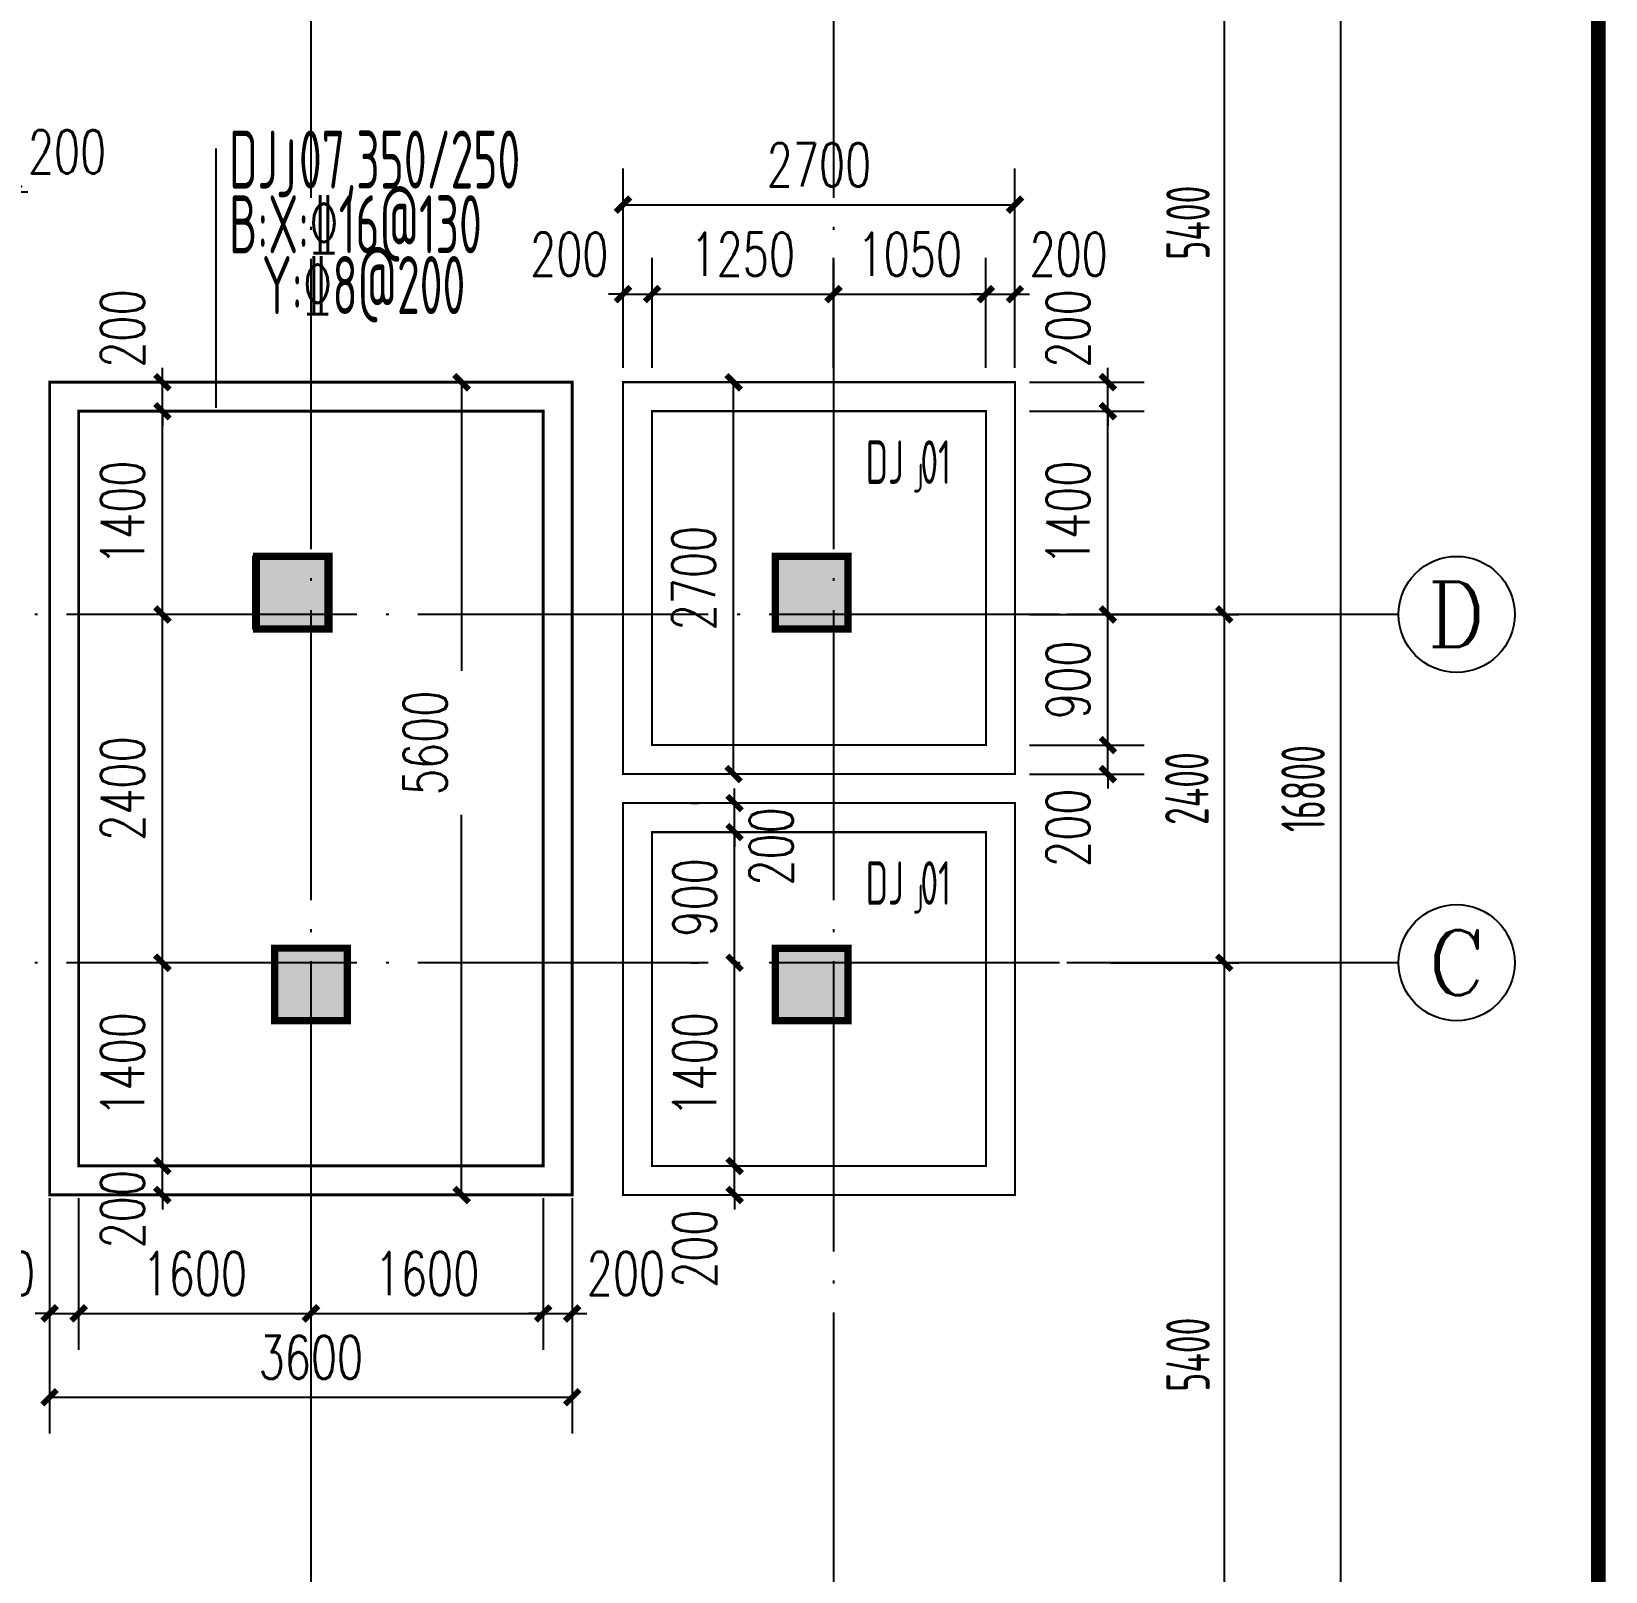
# Model space of a CAD drawing. Extents: x 127019 to 780419, y 327305 to 369305.
# Drawn here: x 234026 to 244869, y 344966 to 355578 of the extents above; entities that cross this region are included whole.
import ezdxf
from ezdxf.enums import TextEntityAlignment as Align

# ---------------------------------------------------------------- set-up
doc = ezdxf.new("R2010")
doc.units = 0
doc.header["$LTSCALE"] = 1000
doc.header["$MEASUREMENT"] = 0
doc.linetypes.add('CONTINOUS', pattern=[0])
doc.linetypes.add('DOTE', pattern=[2.42, 2, -0.2, 0.02, -0.2])
doc.layers.get('0').update_dxf_attribs({"linetype": 'CONTINUOUS'})
doc.layers.get('Defpoints').update_dxf_attribs({"linetype": 'CONTINUOUS'})
for name, color, linetype in [('1503', 7, 'CONTINUOUS'), ('2106', 2, 'CONTINUOUS'), ('AXIS_TEXT', 7, 'CONTINUOUS'), ('COLU', 7, 'CONTINUOUS'), ('COLUMN', 7, 'CONTINUOUS'), ('DIM', 3, 'CONTINUOUS'), ('DOTE', 8, 'DOTE'), ('PUB_DIM', 3, 'CONTINUOUS'), ('PUB_TITLE', 4, 'CONTINUOUS'), ('柱涂实', 54, 'CONTINUOUS'), ('独基标注', 7, 'CONTINUOUS')]:
    doc.layers.add(name, color=color, linetype=linetype)
doc.styles.add('_TCH_DIM_T3', font='SIMPLEX', dxfattribs={"width": 0.705882, "bigfont": 'GBCBIG'})
doc.styles.add('COMPLEX', font='COMPLEX.shx')
doc.styles.get("Standard").update_dxf_attribs({"font": 'gbxwxt.shx', "bigfont": 'gbhzfs.shx'})
doc.styles.add('TSSD_Dimension', font='gbxwxt.shx', dxfattribs={"width": 0.7, "bigfont": 'gbhzfs.shx'})
doc.styles.add('TSSD_Rein', font='tssdeng.shx', dxfattribs={"width": 0.6, "bigfont": 'gbhzfs.shx'})
doc.dimstyles.new('_TCH_ARCH&&100', dxfattribs={"dimtxt": 297.5, "dimasz": 100, "dimexe": 250, "dimexo": 300, "dimgap": 126.25, "dimtad": 1, "dimdec": 0, "dimzin": 0, "dimdsep": 46, "dimtxsty": '_TCH_DIM_T3', "dimblk": 'ARCHTICK', "dimcen": 0.09, "dimclrt": 7, "dimazin": 2, "dimtfac": 1, "dimtdec": 0, "dimtix": 1, "dimtmove": 2, "dimatfit": 3, "dimfxl": 0, "dimtolj": 1, "dimtzin": 0, "dimarcsym": 0})
doc.dimstyles.new('TSSD_100_100', dxfattribs={"dimtxt": 300, "dimasz": 100, "dimexe": 100, "dimexo": 250, "dimgap": 100, "dimtad": 1, "dimdec": 0, "dimzin": 0, "dimdsep": 46, "dimtxsty": 'TSSD_Dimension', "dimblk": 'ARCHTICK', "dimcen": 0, "dimdle": 100, "dimclrt": 7, "dimadec": 0, "dimazin": 0, "dimtfac": 1, "dimtdec": 0, "dimtix": 1, "dimtmove": 2, "dimatfit": 3, "dimfxl": 0, "dimtolj": 1, "dimtzin": 0, "dimarcsym": 0})

# ---------------------------------------------------------------- blocks, each defined once
blk = doc.blocks.new('_ArchTick')
at = {"color": 0, "linetype": 'ByBlock', "const_width": 0.4}
blk.add_lwpolyline([(-0.5, -0.5), (0.5, 0.5)], dxfattribs=at)
blk = doc.blocks.new('*D85')
at = {"layer": 'Defpoints', "color": 0, "linetype": 'CONTINOUS', "transparency": 16777216}
for p in [(241209, 358761), (241209, 341961), (243043, 341961)]:
    blk.add_point(p, dxfattribs=at)
at = {"layer": 'PUB_DIM', "color": 0, "linetype": 'CONTINOUS', "lineweight": -2, "transparency": 16777216}
for p, q in [((243043, 358861), (243043, 341861)), ((241459, 358761), (243143, 358761)), ((241459, 341961), (243143, 341961))]:
    blk.add_line(p, q, dxfattribs=at)
at = {"layer": 'PUB_DIM', "color": 0, "linetype": 'CONTINOUS', "lineweight": -2, "transparency": 16777216, "xscale": 100, "yscale": 100, "zscale": 100}
for p, rotation in [((243043, 358761), 90), ((243043, 341961), 270)]:
    blk.add_blockref('_ArchTick', p, dxfattribs=dict(at, rotation=rotation))
at = {"layer": 'PUB_DIM', "color": 7, "linetype": 'CONTINOUS', "transparency": 16777216, "insert": (242786, 350361), "char_height": 300, "attachment_point": 5, "rotation": 90, "style": 'TSSD_Dimension'}
blk.add_mtext('\\A1;16800', dxfattribs=at)
blk = doc.blocks.new('*D83')
at = {"layer": 'Defpoints', "color": 0, "linetype": 'CONTINOUS', "transparency": 16777216}
for p in [(241209, 349161), (241209, 343761), (242243, 343761)]:
    blk.add_point(p, dxfattribs=at)
at = {"layer": 'PUB_DIM', "color": 0, "linetype": 'CONTINOUS', "lineweight": -2, "transparency": 16777216}
for p, q in [((242243, 349261), (242243, 343661)), ((241459, 349161), (242343, 349161)), ((241459, 343761), (242343, 343761))]:
    blk.add_line(p, q, dxfattribs=at)
at = {"layer": 'PUB_DIM', "color": 0, "linetype": 'CONTINOUS', "lineweight": -2, "transparency": 16777216, "xscale": 100, "yscale": 100, "zscale": 100}
for p, rotation in [((242243, 349161), 90), ((242243, 343761), 270)]:
    blk.add_blockref('_ArchTick', p, dxfattribs=dict(at, rotation=rotation))
at = {"layer": 'PUB_DIM', "color": 7, "linetype": 'CONTINOUS', "transparency": 16777216, "insert": (241993, 346461), "char_height": 300, "attachment_point": 5, "rotation": 90, "style": 'TSSD_Dimension'}
blk.add_mtext('\\A1;5400', dxfattribs=at)
blk = doc.blocks.new('*D82')
at = {"layer": 'Defpoints', "color": 0, "linetype": 'CONTINOUS', "transparency": 16777216}
for p in [(241209, 351561), (241209, 349161), (242243, 349161)]:
    blk.add_point(p, dxfattribs=at)
at = {"layer": 'PUB_DIM', "color": 0, "linetype": 'CONTINOUS', "lineweight": -2, "transparency": 16777216}
for p, q in [((242243, 351661), (242243, 349061)), ((241459, 351561), (242343, 351561)), ((241459, 349161), (242343, 349161))]:
    blk.add_line(p, q, dxfattribs=at)
at = {"layer": 'PUB_DIM', "color": 0, "linetype": 'CONTINOUS', "lineweight": -2, "transparency": 16777216, "xscale": 100, "yscale": 100, "zscale": 100}
for p, rotation in [((242243, 351561), 90), ((242243, 349161), 270)]:
    blk.add_blockref('_ArchTick', p, dxfattribs=dict(at, rotation=rotation))
at = {"layer": 'PUB_DIM', "color": 7, "linetype": 'CONTINOUS', "transparency": 16777216, "insert": (241985, 350361), "char_height": 300, "attachment_point": 5, "rotation": 90, "style": 'TSSD_Dimension'}
blk.add_mtext('\\A1;2400', dxfattribs=at)
blk = doc.blocks.new('*D81')
at = {"layer": 'Defpoints', "color": 0, "linetype": 'CONTINOUS', "transparency": 16777216}
for p in [(241209, 356961), (241209, 351561), (242243, 351561)]:
    blk.add_point(p, dxfattribs=at)
at = {"layer": 'PUB_DIM', "color": 0, "linetype": 'CONTINOUS', "lineweight": -2, "transparency": 16777216}
for p, q in [((242243, 357061), (242243, 351461)), ((241459, 356961), (242343, 356961)), ((241459, 351561), (242343, 351561))]:
    blk.add_line(p, q, dxfattribs=at)
at = {"layer": 'PUB_DIM', "color": 0, "linetype": 'CONTINOUS', "lineweight": -2, "transparency": 16777216, "xscale": 100, "yscale": 100, "zscale": 100}
for p, rotation in [((242243, 356961), 90), ((242243, 351561), 270)]:
    blk.add_blockref('_ArchTick', p, dxfattribs=dict(at, rotation=rotation))
at = {"layer": 'PUB_DIM', "color": 7, "linetype": 'CONTINOUS', "transparency": 16777216, "insert": (241993, 354261), "char_height": 300, "attachment_point": 5, "rotation": 90, "style": 'TSSD_Dimension'}
blk.add_mtext('\\A1;5400', dxfattribs=at)
blk = doc.blocks.new('_axiso')
blk.add_circle((0, 0), 0.5)
at = {"layer": 'AXIS_TEXT', "style": 'COMPLEX', "width": 1.041667}
blk.add_attdef('A', text='', height=0.56, dxfattribs=at).set_placement((-0.25, -0.28), (0.25, -0.28), align=Align.FIT)
blk = doc.blocks.new('A$C5E704440')
at = {"layer": '2106', "color": 8}
for points in [[(43300, -6800), (42800, -6800), (43300, -7300), (42800, -7300)], [(46900, -6800), (46400, -6800), (46900, -7300), (46400, -7300)], [(43450, -9500), (42950, -9500), (43450, -10000), (42950, -10000)], [(46900, -9500), (46400, -9500), (46900, -10000), (46400, -10000)]]:
    blk.add_solid(points, dxfattribs=at)
at = {"layer": 'COLUMN'}
for points in [[(43300, -6800), (42800, -6800), (42800, -7300), (43300, -7300)], [(46400, -7300), (46900, -7300), (46900, -6800), (46400, -6800)], [(42950, -10000), (43450, -10000), (43450, -9500), (42950, -9500)], [(46400, -10000), (46900, -10000), (46900, -9500), (46400, -9500)]]:
    blk.add_lwpolyline(points, close=True, dxfattribs=at)
blk = doc.blocks.new('*D508')
at = {"layer": 'Defpoints', "color": 0, "linetype": 'CONTINOUS', "transparency": 16777216}
for p in [(238870, 350261), (238870, 350261), (238870, 350061)]:
    blk.add_point(p, dxfattribs=at)
at = {"layer": 'PUB_DIM', "color": 0, "linetype": 'CONTINOUS', "lineweight": -2, "transparency": 16777216}
for p, q in [((238870, 350261), (238870, 350361)), ((238570, 350261), (238620, 350261)), ((238870, 350061), (238870, 350261)), ((238570, 350061), (238620, 350061)), ((238870, 350061), (238870, 349961))]:
    blk.add_line(p, q, dxfattribs=at)
at = {"layer": 'PUB_DIM', "color": 0, "linetype": 'CONTINOUS', "lineweight": -2, "transparency": 16777216, "xscale": 100, "yscale": 100, "zscale": 100}
for p, rotation in [((238870, 350261), 270), ((238870, 350061), 90)]:
    blk.add_blockref('_ArchTick', p, dxfattribs=dict(at, rotation=rotation))
at = {"layer": 'PUB_DIM', "color": 7, "linetype": 'CONTINOUS', "transparency": 16777216, "insert": (239122, 349962), "char_height": 297.5, "attachment_point": 5, "rotation": 90, "style": '_TCH_DIM_T3'}
blk.add_mtext('\\A1;200', dxfattribs=at)
blk = doc.blocks.new('*D509')
at = {"layer": 'Defpoints', "color": 0, "linetype": 'CONTINOUS', "transparency": 16777216}
for p in [(238870, 350061), (238870, 350061), (238870, 349161)]:
    blk.add_point(p, dxfattribs=at)
at = {"layer": 'PUB_DIM', "color": 0, "linetype": 'CONTINOUS', "lineweight": -2, "transparency": 16777216}
for p, q in [((238570, 350061), (238620, 350061)), ((238870, 349161), (238870, 350061)), ((238570, 349161), (238620, 349161))]:
    blk.add_line(p, q, dxfattribs=at)
at = {"layer": 'PUB_DIM', "color": 0, "linetype": 'CONTINOUS', "lineweight": -2, "transparency": 16777216, "xscale": 100, "yscale": 100, "zscale": 100}
for p, rotation in [((238870, 350061), 90), ((238870, 349161), 270)]:
    blk.add_blockref('_ArchTick', p, dxfattribs=dict(at, rotation=rotation))
at = {"layer": 'PUB_DIM', "color": 7, "linetype": 'CONTINOUS', "transparency": 16777216, "insert": (238595, 349611), "char_height": 297.5, "attachment_point": 5, "rotation": 90, "style": '_TCH_DIM_T3'}
blk.add_mtext('\\A1;900', dxfattribs=at)
blk = doc.blocks.new('*D510')
at = {"layer": 'Defpoints', "color": 0, "linetype": 'CONTINOUS', "transparency": 16777216}
for p in [(238870, 349161), (238870, 349161), (238870, 347761)]:
    blk.add_point(p, dxfattribs=at)
at = {"layer": 'PUB_DIM', "color": 0, "linetype": 'CONTINOUS', "lineweight": -2, "transparency": 16777216}
for p, q in [((238570, 349161), (238620, 349161)), ((238870, 347761), (238870, 349161)), ((238570, 347761), (238620, 347761))]:
    blk.add_line(p, q, dxfattribs=at)
at = {"layer": 'PUB_DIM', "color": 0, "linetype": 'CONTINOUS', "lineweight": -2, "transparency": 16777216, "xscale": 100, "yscale": 100, "zscale": 100}
for p, rotation in [((238870, 349161), 90), ((238870, 347761), 270)]:
    blk.add_blockref('_ArchTick', p, dxfattribs=dict(at, rotation=rotation))
at = {"layer": 'PUB_DIM', "color": 7, "linetype": 'CONTINOUS', "transparency": 16777216, "insert": (238595, 348461), "char_height": 297.5, "attachment_point": 5, "rotation": 90, "style": '_TCH_DIM_T3'}
blk.add_mtext('\\A1;1400', dxfattribs=at)
blk = doc.blocks.new('*D511')
at = {"layer": 'Defpoints', "color": 0, "linetype": 'CONTINOUS', "transparency": 16777216}
for p in [(238870, 347761), (238870, 347761), (238870, 347561)]:
    blk.add_point(p, dxfattribs=at)
at = {"layer": 'PUB_DIM', "color": 0, "linetype": 'CONTINOUS', "lineweight": -2, "transparency": 16777216}
for p, q in [((238870, 347761), (238870, 347861)), ((238570, 347761), (238620, 347761)), ((238870, 347561), (238870, 347761)), ((238570, 347561), (238620, 347561)), ((238870, 347561), (238870, 347461))]:
    blk.add_line(p, q, dxfattribs=at)
at = {"layer": 'PUB_DIM', "color": 0, "linetype": 'CONTINOUS', "lineweight": -2, "transparency": 16777216, "xscale": 100, "yscale": 100, "zscale": 100}
for p, rotation in [((238870, 347761), 270), ((238870, 347561), 90)]:
    blk.add_blockref('_ArchTick', p, dxfattribs=dict(at, rotation=rotation))
at = {"layer": 'PUB_DIM', "color": 7, "linetype": 'CONTINOUS', "transparency": 16777216, "insert": (238595, 347191), "char_height": 297.5, "attachment_point": 5, "rotation": 90, "style": '_TCH_DIM_T3'}
blk.add_mtext('\\A1;200', dxfattribs=at)
blk = doc.blocks.new('*D512')
at = {"layer": 'Defpoints', "color": 0, "linetype": 'CONTINOUS', "transparency": 16777216}
for p in [(240801, 354384), (238101, 353161), (240801, 353161)]:
    blk.add_point(p, dxfattribs=at)
at = {"layer": 'PUB_DIM', "color": 0, "linetype": 'CONTINOUS', "lineweight": -2, "transparency": 16777216}
for p, q in [((238101, 353461), (238101, 354634)), ((240801, 353461), (240801, 354634)), ((238101, 354384), (240801, 354384))]:
    blk.add_line(p, q, dxfattribs=at)
at = {"layer": 'PUB_DIM', "color": 0, "linetype": 'CONTINOUS', "lineweight": -2, "transparency": 16777216, "xscale": 100, "yscale": 100, "zscale": 100, "rotation": 180}
blk.add_blockref('_ArchTick', (238101, 354384), dxfattribs=at)
at = {"layer": 'PUB_DIM', "color": 0, "linetype": 'CONTINOUS', "lineweight": -2, "transparency": 16777216, "xscale": 100, "yscale": 100, "zscale": 100}
blk.add_blockref('_ArchTick', (240801, 354384), dxfattribs=at)
at = {"layer": 'PUB_DIM', "color": 7, "linetype": 'CONTINOUS', "transparency": 16777216, "insert": (239451, 354659), "char_height": 297.5, "attachment_point": 5, "style": '_TCH_DIM_T3'}
blk.add_mtext('\\A1;2700', dxfattribs=at)
blk = doc.blocks.new('*D513')
at = {"layer": 'Defpoints', "color": 0, "linetype": 'CONTINOUS', "transparency": 16777216}
for p in [(240801, 353768), (240601, 352961), (240801, 352961)]:
    blk.add_point(p, dxfattribs=at)
at = {"layer": 'PUB_DIM', "color": 0, "linetype": 'CONTINOUS', "lineweight": -2, "transparency": 16777216}
for p, q in [((240601, 353261), (240601, 354018)), ((240801, 353261), (240801, 354018)), ((240601, 353768), (240501, 353768)), ((240601, 353768), (240801, 353768)), ((240801, 353768), (240901, 353768))]:
    blk.add_line(p, q, dxfattribs=at)
at = {"layer": 'PUB_DIM', "color": 0, "linetype": 'CONTINOUS', "lineweight": -2, "transparency": 16777216, "xscale": 100, "yscale": 100, "zscale": 100}
blk.add_blockref('_ArchTick', (240601, 353768), dxfattribs=at)
at = {"layer": 'PUB_DIM', "color": 0, "linetype": 'CONTINOUS', "lineweight": -2, "transparency": 16777216, "xscale": 100, "yscale": 100, "zscale": 100, "rotation": 180}
blk.add_blockref('_ArchTick', (240801, 353768), dxfattribs=at)
at = {"layer": 'PUB_DIM', "color": 7, "linetype": 'CONTINOUS', "transparency": 16777216, "insert": (241171, 354043), "char_height": 297.5, "attachment_point": 5, "style": '_TCH_DIM_T3'}
blk.add_mtext('\\A1;200', dxfattribs=at)
blk = doc.blocks.new('*D514')
at = {"layer": 'Defpoints', "color": 0, "linetype": 'CONTINOUS', "transparency": 16777216}
for p in [(240601, 353768), (239551, 352961), (240601, 352961)]:
    blk.add_point(p, dxfattribs=at)
at = {"layer": 'PUB_DIM', "color": 0, "linetype": 'CONTINOUS', "lineweight": -2, "transparency": 16777216}
for p, q in [((239551, 353261), (239551, 354018)), ((240601, 353261), (240601, 354018)), ((239551, 353768), (240601, 353768))]:
    blk.add_line(p, q, dxfattribs=at)
at = {"layer": 'PUB_DIM', "color": 0, "linetype": 'CONTINOUS', "lineweight": -2, "transparency": 16777216, "xscale": 100, "yscale": 100, "zscale": 100, "rotation": 180}
blk.add_blockref('_ArchTick', (239551, 353768), dxfattribs=at)
at = {"layer": 'PUB_DIM', "color": 0, "linetype": 'CONTINOUS', "lineweight": -2, "transparency": 16777216, "xscale": 100, "yscale": 100, "zscale": 100}
blk.add_blockref('_ArchTick', (240601, 353768), dxfattribs=at)
at = {"layer": 'PUB_DIM', "color": 7, "linetype": 'CONTINOUS', "transparency": 16777216, "insert": (240076, 354043), "char_height": 297.5, "attachment_point": 5, "style": '_TCH_DIM_T3'}
blk.add_mtext('\\A1;1050', dxfattribs=at)
blk = doc.blocks.new('*D515')
at = {"layer": 'Defpoints', "color": 0, "linetype": 'CONTINOUS', "transparency": 16777216}
for p in [(239551, 353768), (238301, 352961), (239551, 352961)]:
    blk.add_point(p, dxfattribs=at)
at = {"layer": 'PUB_DIM', "color": 0, "linetype": 'CONTINOUS', "lineweight": -2, "transparency": 16777216}
for p, q in [((238301, 353261), (238301, 354018)), ((239551, 353261), (239551, 354018)), ((238301, 353768), (239551, 353768))]:
    blk.add_line(p, q, dxfattribs=at)
at = {"layer": 'PUB_DIM', "color": 0, "linetype": 'CONTINOUS', "lineweight": -2, "transparency": 16777216, "xscale": 100, "yscale": 100, "zscale": 100, "rotation": 180}
blk.add_blockref('_ArchTick', (238301, 353768), dxfattribs=at)
at = {"layer": 'PUB_DIM', "color": 0, "linetype": 'CONTINOUS', "lineweight": -2, "transparency": 16777216, "xscale": 100, "yscale": 100, "zscale": 100}
blk.add_blockref('_ArchTick', (239551, 353768), dxfattribs=at)
at = {"layer": 'PUB_DIM', "color": 7, "linetype": 'CONTINOUS', "transparency": 16777216, "insert": (238926, 354043), "char_height": 297.5, "attachment_point": 5, "style": '_TCH_DIM_T3'}
blk.add_mtext('\\A1;1250', dxfattribs=at)
blk = doc.blocks.new('*D516')
at = {"layer": 'Defpoints', "color": 0, "linetype": 'CONTINOUS', "transparency": 16777216}
for p in [(238301, 353768), (238101, 352961), (238301, 352961)]:
    blk.add_point(p, dxfattribs=at)
at = {"layer": 'PUB_DIM', "color": 0, "linetype": 'CONTINOUS', "lineweight": -2, "transparency": 16777216}
for p, q in [((238101, 353261), (238101, 354018)), ((238301, 353261), (238301, 354018)), ((238101, 353768), (238001, 353768)), ((238101, 353768), (238301, 353768)), ((238301, 353768), (238401, 353768))]:
    blk.add_line(p, q, dxfattribs=at)
at = {"layer": 'PUB_DIM', "color": 0, "linetype": 'CONTINOUS', "lineweight": -2, "transparency": 16777216, "xscale": 100, "yscale": 100, "zscale": 100}
blk.add_blockref('_ArchTick', (238101, 353768), dxfattribs=at)
at = {"layer": 'PUB_DIM', "color": 0, "linetype": 'CONTINOUS', "lineweight": -2, "transparency": 16777216, "xscale": 100, "yscale": 100, "zscale": 100, "rotation": 180}
blk.add_blockref('_ArchTick', (238301, 353768), dxfattribs=at)
at = {"layer": 'PUB_DIM', "color": 7, "linetype": 'CONTINOUS', "transparency": 16777216, "insert": (237731, 354043), "char_height": 297.5, "attachment_point": 5, "style": '_TCH_DIM_T3'}
blk.add_mtext('\\A1;200', dxfattribs=at)
blk = doc.blocks.new('*D517')
at = {"layer": 'Defpoints', "color": 0, "linetype": 'CONTINOUS', "transparency": 16777216}
for p in [(238863, 353161), (239551, 353161), (239551, 350461)]:
    blk.add_point(p, dxfattribs=at)
at = {"layer": 'PUB_DIM', "color": 0, "linetype": 'CONTINOUS', "lineweight": -2, "transparency": 16777216}
for p, q in [((239251, 353161), (238613, 353161)), ((238863, 350461), (238863, 353161)), ((239251, 350461), (238613, 350461))]:
    blk.add_line(p, q, dxfattribs=at)
at = {"layer": 'PUB_DIM', "color": 0, "linetype": 'CONTINOUS', "lineweight": -2, "transparency": 16777216, "xscale": 100, "yscale": 100, "zscale": 100}
for p, rotation in [((238863, 353161), 90), ((238863, 350461), 270)]:
    blk.add_blockref('_ArchTick', p, dxfattribs=dict(at, rotation=rotation))
at = {"layer": 'PUB_DIM', "color": 7, "linetype": 'CONTINOUS', "transparency": 16777216, "insert": (238588, 351811), "char_height": 297.5, "attachment_point": 5, "rotation": 90, "style": '_TCH_DIM_T3'}
blk.add_mtext('\\A1;2700', dxfattribs=at)
blk = doc.blocks.new('*D518')
at = {"layer": 'Defpoints', "color": 0, "linetype": 'CONTINOUS', "transparency": 16777216}
for p in [(240601, 350661), (241441, 350661), (240601, 350461)]:
    blk.add_point(p, dxfattribs=at)
at = {"layer": 'PUB_DIM', "color": 0, "linetype": 'CONTINOUS', "lineweight": -2, "transparency": 16777216}
for p, q in [((241441, 350661), (241441, 350761)), ((240901, 350661), (241691, 350661)), ((241441, 350461), (241441, 350661)), ((240901, 350461), (241691, 350461)), ((241441, 350461), (241441, 350361))]:
    blk.add_line(p, q, dxfattribs=at)
at = {"layer": 'PUB_DIM', "color": 0, "linetype": 'CONTINOUS', "lineweight": -2, "transparency": 16777216, "xscale": 100, "yscale": 100, "zscale": 100}
for p, rotation in [((241441, 350661), 270), ((241441, 350461), 90)]:
    blk.add_blockref('_ArchTick', p, dxfattribs=dict(at, rotation=rotation))
at = {"layer": 'PUB_DIM', "color": 7, "linetype": 'CONTINOUS', "transparency": 16777216, "insert": (241166, 350091), "char_height": 297.5, "attachment_point": 5, "rotation": 90, "style": '_TCH_DIM_T3'}
blk.add_mtext('\\A1;200', dxfattribs=at)
blk = doc.blocks.new('*D519')
at = {"layer": 'Defpoints', "color": 0, "linetype": 'CONTINOUS', "transparency": 16777216}
for p in [(240601, 351561), (241441, 351561), (240601, 350661)]:
    blk.add_point(p, dxfattribs=at)
at = {"layer": 'PUB_DIM', "color": 0, "linetype": 'CONTINOUS', "lineweight": -2, "transparency": 16777216}
for p, q in [((240901, 351561), (241691, 351561)), ((241441, 350661), (241441, 351561)), ((240901, 350661), (241691, 350661))]:
    blk.add_line(p, q, dxfattribs=at)
at = {"layer": 'PUB_DIM', "color": 0, "linetype": 'CONTINOUS', "lineweight": -2, "transparency": 16777216, "xscale": 100, "yscale": 100, "zscale": 100}
for p, rotation in [((241441, 351561), 90), ((241441, 350661), 270)]:
    blk.add_blockref('_ArchTick', p, dxfattribs=dict(at, rotation=rotation))
at = {"layer": 'PUB_DIM', "color": 7, "linetype": 'CONTINOUS', "transparency": 16777216, "insert": (241166, 351111), "char_height": 297.5, "attachment_point": 5, "rotation": 90, "style": '_TCH_DIM_T3'}
blk.add_mtext('\\A1;900', dxfattribs=at)
blk = doc.blocks.new('*D520')
at = {"layer": 'Defpoints', "color": 0, "linetype": 'CONTINOUS', "transparency": 16777216}
for p in [(240601, 352961), (241441, 352961), (240601, 351561)]:
    blk.add_point(p, dxfattribs=at)
at = {"layer": 'PUB_DIM', "color": 0, "linetype": 'CONTINOUS', "lineweight": -2, "transparency": 16777216}
for p, q in [((240901, 352961), (241691, 352961)), ((241441, 351561), (241441, 352961)), ((240901, 351561), (241691, 351561))]:
    blk.add_line(p, q, dxfattribs=at)
at = {"layer": 'PUB_DIM', "color": 0, "linetype": 'CONTINOUS', "lineweight": -2, "transparency": 16777216, "xscale": 100, "yscale": 100, "zscale": 100}
for p, rotation in [((241441, 352961), 90), ((241441, 351561), 270)]:
    blk.add_blockref('_ArchTick', p, dxfattribs=dict(at, rotation=rotation))
at = {"layer": 'PUB_DIM', "color": 7, "linetype": 'CONTINOUS', "transparency": 16777216, "insert": (241166, 352261), "char_height": 297.5, "attachment_point": 5, "rotation": 90, "style": '_TCH_DIM_T3'}
blk.add_mtext('\\A1;1400', dxfattribs=at)
blk = doc.blocks.new('*D521')
at = {"layer": 'Defpoints', "color": 0, "linetype": 'CONTINOUS', "transparency": 16777216}
for p in [(240601, 353161), (241441, 353161), (240601, 352961)]:
    blk.add_point(p, dxfattribs=at)
at = {"layer": 'PUB_DIM', "color": 0, "linetype": 'CONTINOUS', "lineweight": -2, "transparency": 16777216}
for p, q in [((240901, 353161), (241691, 353161)), ((241441, 353161), (241441, 353261)), ((241441, 352961), (241441, 353161)), ((240901, 352961), (241691, 352961)), ((241441, 352961), (241441, 352861))]:
    blk.add_line(p, q, dxfattribs=at)
at = {"layer": 'PUB_DIM', "color": 0, "linetype": 'CONTINOUS', "lineweight": -2, "transparency": 16777216, "xscale": 100, "yscale": 100, "zscale": 100}
for p, rotation in [((241441, 353161), 270), ((241441, 352961), 90)]:
    blk.add_blockref('_ArchTick', p, dxfattribs=dict(at, rotation=rotation))
at = {"layer": 'PUB_DIM', "color": 7, "linetype": 'CONTINOUS', "transparency": 16777216, "insert": (241166, 353531), "char_height": 297.5, "attachment_point": 5, "rotation": 90, "style": '_TCH_DIM_T3'}
blk.add_mtext('\\A1;200', dxfattribs=at)
blk = doc.blocks.new('*D527')
at = {"layer": 'Defpoints', "color": 0, "linetype": 'CONTINOUS', "transparency": 16777216}
for p in [(233901, 354474), (233701, 353461), (233901, 353461)]:
    blk.add_point(p, dxfattribs=at)
at = {"layer": 'PUB_DIM', "color": 0, "linetype": 'CONTINOUS', "lineweight": -2, "transparency": 16777216}
for p, q in [((233701, 353761), (233701, 354724)), ((233901, 353761), (233901, 354724)), ((233701, 354474), (233601, 354474)), ((233701, 354474), (233901, 354474)), ((233901, 354474), (234001, 354474))]:
    blk.add_line(p, q, dxfattribs=at)
at = {"layer": 'PUB_DIM', "color": 0, "linetype": 'CONTINOUS', "lineweight": -2, "transparency": 16777216, "xscale": 100, "yscale": 100, "zscale": 100}
blk.add_blockref('_ArchTick', (233701, 354474), dxfattribs=at)
at = {"layer": 'PUB_DIM', "color": 0, "linetype": 'CONTINOUS', "lineweight": -2, "transparency": 16777216, "xscale": 100, "yscale": 100, "zscale": 100, "rotation": 180}
blk.add_blockref('_ArchTick', (233901, 354474), dxfattribs=at)
at = {"layer": 'PUB_DIM', "color": 7, "linetype": 'CONTINOUS', "transparency": 16777216, "insert": (234271, 354749), "char_height": 297.5, "attachment_point": 5, "style": '_TCH_DIM_T3'}
blk.add_mtext('\\A1;200', dxfattribs=at)
blk = doc.blocks.new('*D774')
at = {"layer": 'Defpoints', "color": 0, "transparency": 16777216}
for p in [(234928, 353161), (235701, 353161), (235701, 352961)]:
    blk.add_point(p, dxfattribs=at)
at = {"layer": 'DIM', "color": 0, "lineweight": -2, "transparency": 16777216}
for p, q in [((235401, 353161), (234678, 353161)), ((234928, 353161), (234928, 353261)), ((234928, 352961), (234928, 353161)), ((235401, 352961), (234678, 352961)), ((234928, 352961), (234928, 352861))]:
    blk.add_line(p, q, dxfattribs=at)
at = {"layer": 'DIM', "color": 0, "lineweight": -2, "transparency": 16777216, "xscale": 100, "yscale": 100, "zscale": 100}
for p, rotation in [((234928, 353161), 270), ((234928, 352961), 90)]:
    blk.add_blockref('_ArchTick', p, dxfattribs=dict(at, rotation=rotation))
at = {"layer": 'DIM', "color": 7, "transparency": 16777216, "insert": (234653, 353531), "char_height": 297.5, "attachment_point": 5, "rotation": 90, "style": '_TCH_DIM_T3'}
blk.add_mtext('\\A1;200', dxfattribs=at)
blk = doc.blocks.new('*D775')
at = {"layer": 'Defpoints', "color": 0, "transparency": 16777216}
for p in [(234928, 352961), (235701, 352961), (235701, 351561)]:
    blk.add_point(p, dxfattribs=at)
at = {"layer": 'DIM', "color": 0, "lineweight": -2, "transparency": 16777216}
for p, q in [((235401, 352961), (234678, 352961)), ((234928, 351561), (234928, 352961)), ((235401, 351561), (234678, 351561))]:
    blk.add_line(p, q, dxfattribs=at)
at = {"layer": 'DIM', "color": 0, "lineweight": -2, "transparency": 16777216, "xscale": 100, "yscale": 100, "zscale": 100}
for p, rotation in [((234928, 352961), 90), ((234928, 351561), 270)]:
    blk.add_blockref('_ArchTick', p, dxfattribs=dict(at, rotation=rotation))
at = {"layer": 'DIM', "color": 7, "transparency": 16777216, "insert": (234653, 352261), "char_height": 297.5, "attachment_point": 5, "rotation": 90, "style": '_TCH_DIM_T3'}
blk.add_mtext('\\A1;1400', dxfattribs=at)
blk = doc.blocks.new('*D776')
at = {"layer": 'Defpoints', "color": 0, "transparency": 16777216}
for p in [(234928, 351561), (235701, 351561), (235701, 349161)]:
    blk.add_point(p, dxfattribs=at)
at = {"layer": 'DIM', "color": 0, "lineweight": -2, "transparency": 16777216}
for p, q in [((235401, 351561), (234678, 351561)), ((234928, 349161), (234928, 351561)), ((235401, 349161), (234678, 349161))]:
    blk.add_line(p, q, dxfattribs=at)
at = {"layer": 'DIM', "color": 0, "lineweight": -2, "transparency": 16777216, "xscale": 100, "yscale": 100, "zscale": 100}
for p, rotation in [((234928, 351561), 90), ((234928, 349161), 270)]:
    blk.add_blockref('_ArchTick', p, dxfattribs=dict(at, rotation=rotation))
at = {"layer": 'DIM', "color": 7, "transparency": 16777216, "insert": (234653, 350361), "char_height": 297.5, "attachment_point": 5, "rotation": 90, "style": '_TCH_DIM_T3'}
blk.add_mtext('\\A1;2400', dxfattribs=at)
blk = doc.blocks.new('*D777')
at = {"layer": 'Defpoints', "color": 0, "transparency": 16777216}
for p in [(234928, 349161), (235701, 349161), (235701, 347761)]:
    blk.add_point(p, dxfattribs=at)
at = {"layer": 'DIM', "color": 0, "lineweight": -2, "transparency": 16777216}
for p, q in [((235401, 349161), (234678, 349161)), ((234928, 347761), (234928, 349161)), ((235401, 347761), (234678, 347761))]:
    blk.add_line(p, q, dxfattribs=at)
at = {"layer": 'DIM', "color": 0, "lineweight": -2, "transparency": 16777216, "xscale": 100, "yscale": 100, "zscale": 100}
for p, rotation in [((234928, 349161), 90), ((234928, 347761), 270)]:
    blk.add_blockref('_ArchTick', p, dxfattribs=dict(at, rotation=rotation))
at = {"layer": 'DIM', "color": 7, "transparency": 16777216, "insert": (234653, 348461), "char_height": 297.5, "attachment_point": 5, "rotation": 90, "style": '_TCH_DIM_T3'}
blk.add_mtext('\\A1;1400', dxfattribs=at)
blk = doc.blocks.new('*D778')
at = {"layer": 'Defpoints', "color": 0, "transparency": 16777216}
for p in [(234928, 347761), (235701, 347761), (235701, 347561)]:
    blk.add_point(p, dxfattribs=at)
at = {"layer": 'DIM', "color": 0, "lineweight": -2, "transparency": 16777216}
for p, q in [((234928, 347761), (234928, 347861)), ((235401, 347761), (234678, 347761)), ((234928, 347561), (234928, 347761)), ((235401, 347561), (234678, 347561)), ((234928, 347561), (234928, 347461))]:
    blk.add_line(p, q, dxfattribs=at)
at = {"layer": 'DIM', "color": 0, "lineweight": -2, "transparency": 16777216, "xscale": 100, "yscale": 100, "zscale": 100}
for p, rotation in [((234928, 347761), 270), ((234928, 347561), 90)]:
    blk.add_blockref('_ArchTick', p, dxfattribs=dict(at, rotation=rotation))
at = {"layer": 'DIM', "color": 7, "transparency": 16777216, "insert": (234653, 347463), "char_height": 297.5, "attachment_point": 5, "rotation": 90, "style": '_TCH_DIM_T3'}
blk.add_mtext('\\A1;200', dxfattribs=at)
blk = doc.blocks.new('*D779')
at = {"layer": 'Defpoints', "color": 0, "transparency": 16777216}
for p in [(234151, 347840), (234351, 347840), (234351, 346745)]:
    blk.add_point(p, dxfattribs=at)
at = {"layer": 'DIM', "color": 0, "lineweight": -2, "transparency": 16777216}
for p, q in [((234151, 347540), (234151, 346495)), ((234351, 347540), (234351, 346495)), ((234151, 346745), (234051, 346745)), ((234151, 346745), (234351, 346745)), ((234351, 346745), (234451, 346745))]:
    blk.add_line(p, q, dxfattribs=at)
at = {"layer": 'DIM', "color": 0, "lineweight": -2, "transparency": 16777216, "xscale": 100, "yscale": 100, "zscale": 100}
blk.add_blockref('_ArchTick', (234151, 346745), dxfattribs=at)
at = {"layer": 'DIM', "color": 0, "lineweight": -2, "transparency": 16777216, "xscale": 100, "yscale": 100, "zscale": 100, "rotation": 180}
blk.add_blockref('_ArchTick', (234351, 346745), dxfattribs=at)
at = {"layer": 'DIM', "color": 7, "transparency": 16777216, "insert": (233781, 347020), "char_height": 297.5, "attachment_point": 5, "style": '_TCH_DIM_T3'}
blk.add_mtext('\\A1;200', dxfattribs=at)
blk = doc.blocks.new('*D780')
at = {"layer": 'Defpoints', "color": 0, "transparency": 16777216}
for p in [(234351, 347840), (235951, 347840), (235951, 346745)]:
    blk.add_point(p, dxfattribs=at)
at = {"layer": 'DIM', "color": 0, "lineweight": -2, "transparency": 16777216}
for p, q in [((234351, 347540), (234351, 346495)), ((235951, 347540), (235951, 346495)), ((234351, 346745), (235951, 346745))]:
    blk.add_line(p, q, dxfattribs=at)
at = {"layer": 'DIM', "color": 0, "lineweight": -2, "transparency": 16777216, "xscale": 100, "yscale": 100, "zscale": 100, "rotation": 180}
blk.add_blockref('_ArchTick', (234351, 346745), dxfattribs=at)
at = {"layer": 'DIM', "color": 0, "lineweight": -2, "transparency": 16777216, "xscale": 100, "yscale": 100, "zscale": 100}
blk.add_blockref('_ArchTick', (235951, 346745), dxfattribs=at)
at = {"layer": 'DIM', "color": 7, "transparency": 16777216, "insert": (235151, 347020), "char_height": 297.5, "attachment_point": 5, "style": '_TCH_DIM_T3'}
blk.add_mtext('\\A1;1600', dxfattribs=at)
blk = doc.blocks.new('*D781')
at = {"layer": 'Defpoints', "color": 0, "transparency": 16777216}
for p in [(235951, 347840), (237551, 347840), (237551, 346745)]:
    blk.add_point(p, dxfattribs=at)
at = {"layer": 'DIM', "color": 0, "lineweight": -2, "transparency": 16777216}
for p, q in [((235951, 347540), (235951, 346495)), ((237551, 347540), (237551, 346495)), ((235951, 346745), (237551, 346745))]:
    blk.add_line(p, q, dxfattribs=at)
at = {"layer": 'DIM', "color": 0, "lineweight": -2, "transparency": 16777216, "xscale": 100, "yscale": 100, "zscale": 100, "rotation": 180}
blk.add_blockref('_ArchTick', (235951, 346745), dxfattribs=at)
at = {"layer": 'DIM', "color": 0, "lineweight": -2, "transparency": 16777216, "xscale": 100, "yscale": 100, "zscale": 100}
blk.add_blockref('_ArchTick', (237551, 346745), dxfattribs=at)
at = {"layer": 'DIM', "color": 7, "transparency": 16777216, "insert": (236751, 347020), "char_height": 297.5, "attachment_point": 5, "style": '_TCH_DIM_T3'}
blk.add_mtext('\\A1;1600', dxfattribs=at)
blk = doc.blocks.new('*D782')
at = {"layer": 'Defpoints', "color": 0, "transparency": 16777216}
for p in [(237551, 347840), (237751, 347840), (237751, 346745)]:
    blk.add_point(p, dxfattribs=at)
at = {"layer": 'DIM', "color": 0, "lineweight": -2, "transparency": 16777216}
for p, q in [((237551, 347540), (237551, 346495)), ((237751, 347540), (237751, 346495)), ((237551, 346745), (237451, 346745)), ((237551, 346745), (237751, 346745)), ((237751, 346745), (237851, 346745))]:
    blk.add_line(p, q, dxfattribs=at)
at = {"layer": 'DIM', "color": 0, "lineweight": -2, "transparency": 16777216, "xscale": 100, "yscale": 100, "zscale": 100}
blk.add_blockref('_ArchTick', (237551, 346745), dxfattribs=at)
at = {"layer": 'DIM', "color": 0, "lineweight": -2, "transparency": 16777216, "xscale": 100, "yscale": 100, "zscale": 100, "rotation": 180}
blk.add_blockref('_ArchTick', (237751, 346745), dxfattribs=at)
at = {"layer": 'DIM', "color": 7, "transparency": 16777216, "insert": (238121, 347020), "char_height": 297.5, "attachment_point": 5, "style": '_TCH_DIM_T3'}
blk.add_mtext('\\A1;200', dxfattribs=at)
blk = doc.blocks.new('*D783')
at = {"layer": 'Defpoints', "color": 0, "transparency": 16777216}
for p in [(236989, 353161), (237882, 353161), (237882, 347561)]:
    blk.add_point(p, dxfattribs=at)
at = {"layer": 'DIM', "color": 0, "lineweight": -2, "transparency": 16777216}
for p, q in [((237582, 353161), (236739, 353161)), ((236989, 353161), (236989, 351172)), ((236989, 347561), (236989, 350180)), ((237582, 347561), (236739, 347561))]:
    blk.add_line(p, q, dxfattribs=at)
at = {"layer": 'DIM', "color": 0, "lineweight": -2, "transparency": 16777216, "xscale": 100, "yscale": 100, "zscale": 100}
for p, rotation in [((236989, 353161), 90), ((236989, 347561), 270)]:
    blk.add_blockref('_ArchTick', p, dxfattribs=dict(at, rotation=rotation))
at = {"layer": 'DIM', "color": 7, "transparency": 16777216, "insert": (236738, 350676), "char_height": 297.5, "attachment_point": 5, "rotation": 90, "style": '_TCH_DIM_T3'}
blk.add_mtext('\\A1;5600', dxfattribs=at)
blk = doc.blocks.new('*D784')
at = {"layer": 'Defpoints', "color": 0, "transparency": 16777216}
for p in [(234151, 347561), (237751, 347561), (237751, 346167)]:
    blk.add_point(p, dxfattribs=at)
at = {"layer": 'DIM', "color": 0, "lineweight": -2, "transparency": 16777216}
for p, q in [((234151, 347261), (234151, 345917)), ((237751, 347261), (237751, 345917)), ((234151, 346167), (237751, 346167))]:
    blk.add_line(p, q, dxfattribs=at)
at = {"layer": 'DIM', "color": 0, "lineweight": -2, "transparency": 16777216, "xscale": 100, "yscale": 100, "zscale": 100, "rotation": 180}
blk.add_blockref('_ArchTick', (234151, 346167), dxfattribs=at)
at = {"layer": 'DIM', "color": 0, "lineweight": -2, "transparency": 16777216, "xscale": 100, "yscale": 100, "zscale": 100}
blk.add_blockref('_ArchTick', (237751, 346167), dxfattribs=at)
at = {"layer": 'DIM', "color": 7, "transparency": 16777216, "insert": (235951, 346442), "char_height": 297.5, "attachment_point": 5, "style": '_TCH_DIM_T3'}
blk.add_mtext('\\A1;3600', dxfattribs=at)

msp = doc.modelspace()

# ---------------------------------------------------------------- linework, layer by layer
at = {"layer": 'COLU'}
for points, const_width in [([(234151.2, 347561.5), (234151.2, 353161.5), (237751.2, 353161.5), (237751.2, 347561.5)], 20), ([(240801.2, 350461.5), (240801.2, 353161.5), (238101.2, 353161.5), (238101.2, 350461.5)], 14.7), ([(234351.2, 347761.5), (234351.2, 352961.5), (237551.2, 352961.5), (237551.2, 347761.5)], 20), ([(240601.2, 350661.5), (240601.2, 352961.5), (238301.2, 352961.5), (238301.2, 350661.5)], 14.7), ([(235576.2, 351961.5), (236076.2, 351961.5), (236076.2, 351461.5), (235576.2, 351461.5)], 50), ([(235576.2, 351961.5), (236076.2, 351961.5), (236076.2, 351461.5), (235576.2, 351461.5)], 50), ([(239151.2, 351961.5), (239651.2, 351961.5), (239651.2, 351461.5), (239151.2, 351461.5)], 50), ([(239151.2, 351961.5), (239651.2, 351961.5), (239651.2, 351461.5), (239151.2, 351461.5)], 50), ([(240801.2, 347561.2), (240801.2, 350261.2), (238101.2, 350261.2), (238101.2, 347561.2)], 14.7), ([(240601.2, 347761.2), (240601.2, 350061.2), (238301.2, 350061.2), (238301.2, 347761.2)], 14.7), ([(235701.2, 349261.5), (236201.2, 349261.5), (236201.2, 348761.5), (235701.2, 348761.5)], 50), ([(239151.2, 349261.2), (239651.2, 349261.2), (239651.2, 348761.2), (239151.2, 348761.2)], 50), ([(239151.2, 349261.2), (239651.2, 349261.2), (239651.2, 348761.2), (239151.2, 348761.2)], 50)]:
    msp.add_lwpolyline(points, close=True, dxfattribs=dict(at, const_width=const_width))
at = {"layer": 'DIM'}
for p, q in [((243443.4, 351561.5), (241158.5, 351561.5)), ((243443.4, 349161.5), (241158.5, 349161.5))]:
    msp.add_line(p, q, dxfattribs=at)
at = {"layer": 'DOTE'}
for p, q in [((235951.2, 361271.7), (235951.2, 339451.3)), ((239551.2, 361271.7), (239551.2, 339451.3)), ((241108.5, 351561.5), (191504.9, 351561.5)), ((241108.5, 351561.5), (232351.2, 351561.5)), ((241108.5, 349161.5), (191504.9, 349161.5))]:
    msp.add_line(p, q, dxfattribs=at)
at = {"layer": 'PUB_TITLE', "const_width": 100}
msp.add_lwpolyline([(187419.2, 328305.3), (244819.2, 328305.3), (244819.2, 368305.3), (187419.2, 368305.3)], close=True, dxfattribs=at)
at = {"layer": '独基标注'}
msp.add_line((235298.8, 352984.1), (235298.8, 354772.4), dxfattribs=at)

# ---------------------------------------------------------------- block references
at = {"layer": 'DIM'}
ref = msp.add_blockref('_axiso', (243843.4, 351561.5), dxfattribs=dict(at, xscale=800, yscale=800, zscale=800))
ref.add_attrib('A', 'D', dxfattribs={"layer": 'AXIS_TEXT', "height": 448, "style": 'COMPLEX', "width": 1.102941}).set_placement((243643.4, 351337.5), (244043.4, 351337.5), align=Align.FIT)
ref = msp.add_blockref('_axiso', (243843.4, 349161.5), dxfattribs=dict(at, xscale=800, yscale=800, zscale=800))
ref.add_attrib('A', 'C', dxfattribs={"layer": 'AXIS_TEXT', "height": 448, "style": 'COMPLEX', "width": 1.25}).set_placement((243643.4, 348937.5), (244043.4, 348937.5), align=Align.FIT)
at = {"layer": '柱涂实', "color": 7, "linetype": 'CONTINOUS'}
msp.add_blockref('A$C5E704440', (192751.2, 358761.5), dxfattribs=at)

# ---------------------------------------------------------------- texts
at = {"layer": '1503', "style": 'TSSD_Rein', "width": 0.6}
for s, p in [('DJ 07,350/250', (235387.3, 354495.6)), ('J', (235712.9, 354435.4)), ('B:X:%%13216@130', (235387.3, 354049.5)), ('Y:%%1328@200', (235613.7, 353630.6))]:
    msp.add_text(s, height=400, dxfattribs=at).set_placement(p)
at = {"layer": '1503', "width": 0.7}
for s, height, p in [('DJ 01', 300, (239772.9, 352460.8)), ('J', 200, (240098.5, 352400.7)), ('DJ 01', 300, (239772.9, 349560.5)), ('J', 200, (240098.5, 349500.3))]:
    msp.add_text(s, height=height, dxfattribs=at).set_placement(p)

# ---------------------------------------------------------------- dimensions: what is measured, and where the dimension line sits
at = {"layer": 'DIM'}
for base, p1, p2, angle, picture, middle in [((234927.6, 353161.5), (235701.2, 352961.5), (235701.2, 353161.5), 90, '*D774', (234652.6, 353531.5)), ((236989.1, 353161.5), (237882.2, 347561.5), (237882.2, 353161.5), 90, '*D783', (236737.9, 350675.9)), ((234927.6, 347761.5), (235701.2, 347561.5), (235701.2, 347761.5), 90, '*D778', (234652.6, 347463.4)), ((234351.2, 346745.2), (234151.2, 347840.5), (234351.2, 347840.5), 0, '*D779', (233781.2, 347020.2)), ((237751.2, 346745.2), (237551.2, 347840.5), (237751.2, 347840.5), 0, '*D782', (238121.2, 347020.2))]:
    dim = msp.add_linear_dim(base=base, p1=p1, p2=p2, angle=angle, dimstyle='_TCH_ARCH&&100', dxfattribs=at)
    dim.commit()
    dim.dimension.update_dxf_attribs({"geometry": picture, "text_midpoint": middle, "dimtype": 129})
for p1, p2, distance, picture, middle in [((235701.2, 351561.5), (235701.2, 352961.5), 773.6, '*D775', (234652.6, 352261.5)), ((235701.2, 349161.5), (235701.2, 351561.5), 773.6, '*D776', (234652.6, 350361.5)), ((235701.2, 347761.5), (235701.2, 349161.5), 773.6, '*D777', (234652.6, 348461.5)), ((234351.2, 347840.5), (235951.2, 347840.5), -1095.3, '*D780', (235151.2, 347020.2)), ((235951.2, 347840.5), (237551.2, 347840.5), -1095.3, '*D781', (236751.2, 347020.2)), ((234151.2, 347561.5), (237751.2, 347561.5), -1394.7, '*D784', (235951.2, 346441.8))]:
    dim = msp.add_aligned_dim(p1=p1, p2=p2, distance=distance, dimstyle='_TCH_ARCH&&100', dxfattribs=at)
    dim.commit()
    dim.dimension.update_dxf_attribs({"geometry": picture, "text_midpoint": middle})
at = {"layer": 'PUB_DIM', "linetype": 'CONTINOUS'}
for p1, p2, distance, dimstyle, picture, middle in [((241209.4, 358761.5), (241209.4, 341961.5), 1834, 'TSSD_100_100', '*D85', (242786.3, 350361.5)), ((238101.2, 353161.5), (240801.2, 353161.5), 1222.9, '_TCH_ARCH&&100', '*D512', (239451.2, 354659.4)), ((238301.2, 352961.5), (239551.2, 352961.5), 806.7, '_TCH_ARCH&&100', '*D515', (238926.2, 354043.2)), ((239551.2, 352961.5), (240601.2, 352961.5), 806.7, '_TCH_ARCH&&100', '*D514', (240076.2, 354043.2)), ((239551.2, 350461.5), (239551.2, 353161.5), 687.9, '_TCH_ARCH&&100', '*D517', (238588.3, 351811.5)), ((240601.2, 351561.5), (240601.2, 352961.5), -839.3, '_TCH_ARCH&&100', '*D520', (241165.5, 352261.5)), ((240601.2, 350661.5), (240601.2, 351561.5), -839.3, '_TCH_ARCH&&100', '*D519', (241165.5, 351111.5)), ((238869.9, 349161.5), (238869.9, 350061.2), 0, '_TCH_ARCH&&100', '*D509', (238594.9, 349611.3)), ((238869.9, 347761.2), (238869.9, 349161.5), 0, '_TCH_ARCH&&100', '*D510', (238594.9, 348461.3))]:
    dim = msp.add_aligned_dim(p1=p1, p2=p2, distance=distance, dimstyle=dimstyle, dxfattribs=at)
    dim.commit()
    dim.dimension.update_dxf_attribs({"geometry": picture, "text_midpoint": middle})
for base, p1, p2, picture, middle in [((242243.4, 351561.5), (241209.4, 356961.5), (241209.4, 351561.5), '*D81', (241993.3, 354261.5)), ((242243.4, 349161.5), (241209.4, 351561.5), (241209.4, 349161.5), '*D82', (241985.4, 350361.5)), ((242243.4, 343761.5), (241209.4, 349161.5), (241209.4, 343761.5), '*D83', (241993.3, 346461.5))]:
    dim = msp.add_linear_dim(base=base, p1=p1, p2=p2, angle=90, dimstyle='TSSD_100_100', dxfattribs=at)
    dim.commit()
    dim.dimension.update_dxf_attribs({"geometry": picture, "text_midpoint": middle})
for base, p1, p2, angle, picture, middle in [((233901.2, 354474.2), (233701.2, 353461.3), (233901.2, 353461.3), 0, '*D527', (234271.2, 354749.2)), ((238301.2, 353768.2), (238101.2, 352961.5), (238301.2, 352961.5), 0, '*D516', (237731.2, 354043.2)), ((240801.2, 353768.2), (240601.2, 352961.5), (240801.2, 352961.5), 0, '*D513', (241171.2, 354043.2)), ((241440.5, 353161.5), (240601.2, 352961.5), (240601.2, 353161.5), 90, '*D521', (241165.5, 353531.5)), ((241440.5, 350661.5), (240601.2, 350461.5), (240601.2, 350661.5), 90, '*D518', (241165.5, 350091.5)), ((238869.9, 350261.2), (238869.9, 350061.2), (238869.9, 350261.2), 90, '*D508', (239122.1, 349962.2)), ((238869.9, 347761.2), (238869.9, 347561.2), (238869.9, 347761.2), 90, '*D511', (238594.9, 347191.2))]:
    dim = msp.add_linear_dim(base=base, p1=p1, p2=p2, angle=angle, dimstyle='_TCH_ARCH&&100', dxfattribs=at)
    dim.commit()
    dim.dimension.update_dxf_attribs({"geometry": picture, "text_midpoint": middle, "dimtype": 129})

doc.saveas('drawing.dxf')
